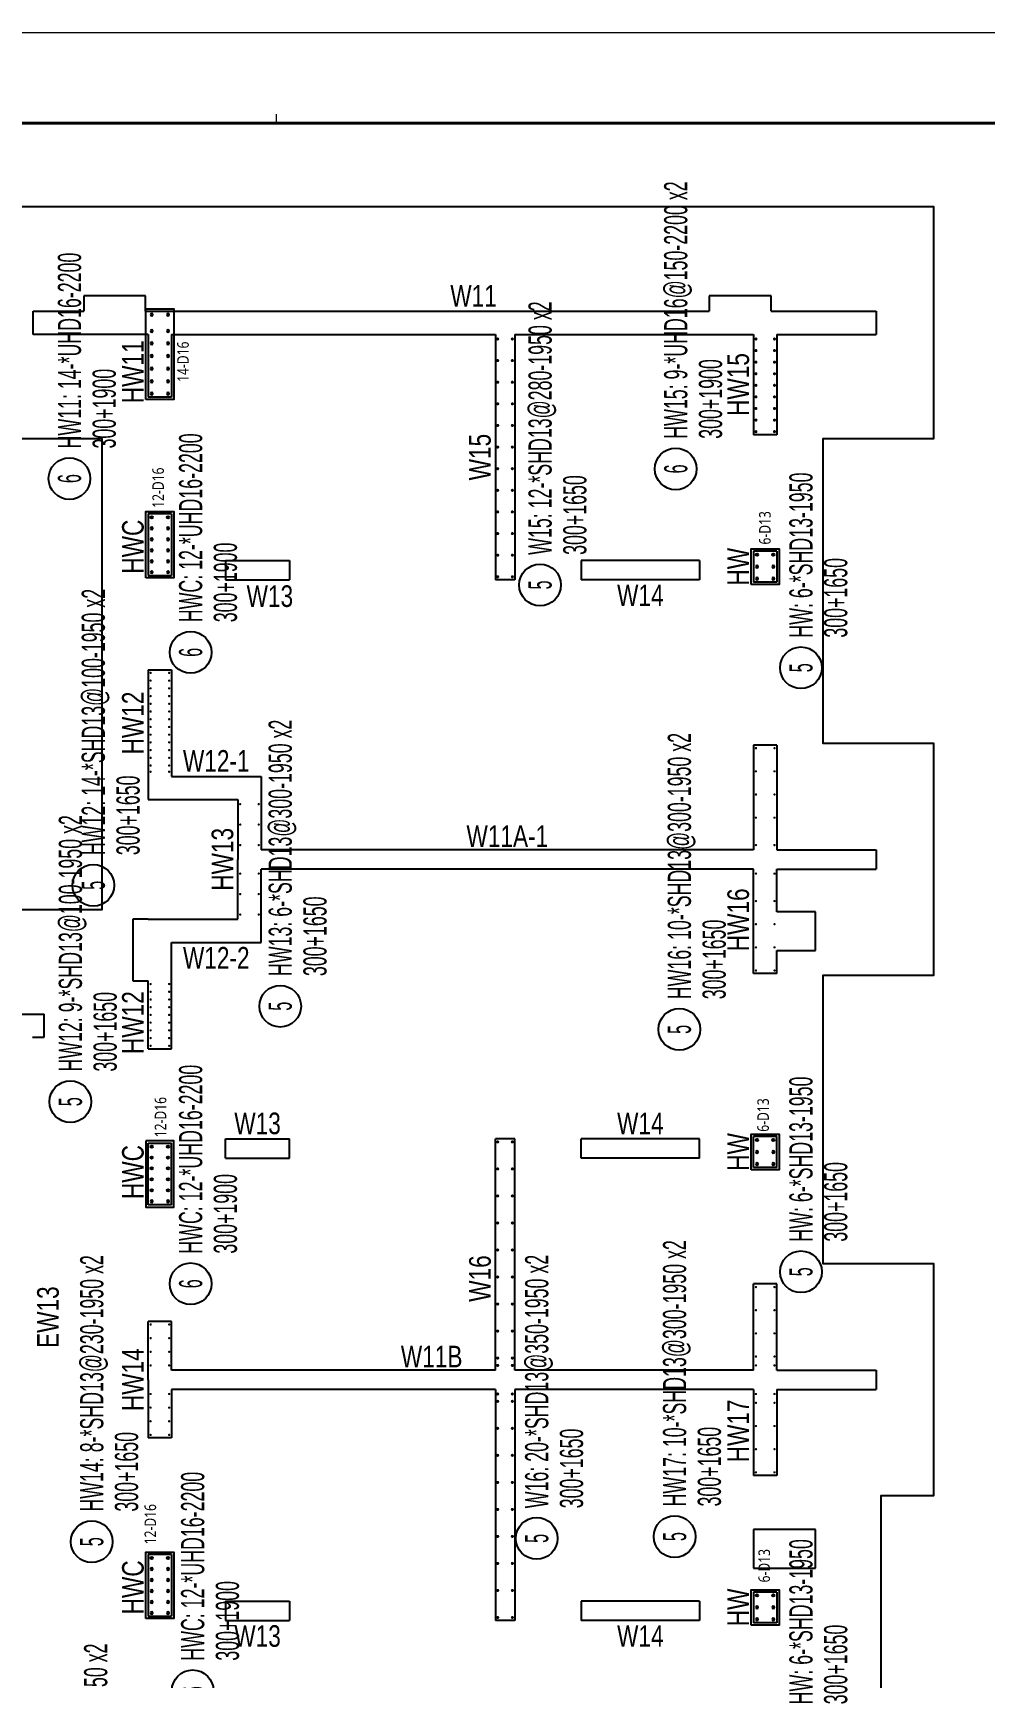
# Model space of a CAD drawing. Header units: millimetres. Extents: x 262481 to 2519995, y -394348 to 364571.
# Drawn here: x 496879 to 509199, y -337707 to -316410 of the extents above; entities that cross this region are included whole.
import ezdxf
from ezdxf.enums import TextEntityAlignment as Align

# ---------------------------------------------------------------- set-up
doc = ezdxf.new("R2010")
doc.units = ezdxf.units.MM
doc.header["$LTSCALE"] = 65
for name, color, linetype in [('BARR', 1, 'Continuous'), ('DIM', 7, 'Continuous'), ('LEADER', 7, 'Continuous'), ('RP_TAG', 7, 'Continuous'), ('TEXT-배근', 3, 'Continuous'), ('XREBAR', 1, 'Continuous')]:
    doc.layers.add(name, color=color, linetype=linetype)
doc.layers.add('벽부호', color=3, linetype='Continuous', lineweight=0)
doc.styles.add('RPWK1', font='arial.ttf', dxfattribs={"bigfont": 'whgtxt.shx'})
doc.styles.add('돋음', font='Dotum.ttf')
doc.styles.add('맑은고딕', font='malgun.ttf')

# ---------------------------------------------------------------- blocks, each defined once
blk = doc.blocks.new('dhs_sheet2e')
at = {"color": 7}
blk.add_line((55508.9, 57331.7), (55508.9, 57531.5), dxfattribs=at)
blk.add_lwpolyline([(84000, 0), (84000, 59329.4), (0, 59329.4), (0, 0)], close=True, dxfattribs=at)
at = {"color": 30, "const_width": 64.9}
blk.add_lwpolyline([(81003.6, 57331.7), (2996.4, 57331.7), (2996.4, 1997.6), (81003.6, 1997.6)], close=True, dxfattribs=at)
blk = doc.blocks.new('ASGARAE')
at = {"color": 255, "xscale": 0.75, "yscale": 0.75, "zscale": 0.75}
blk.add_blockref('dhs_sheet2e', (0, -44497), dxfattribs=at)
blk = doc.blocks.new('ZBZDBSTH')
at = {"color": 8, "linetype": 'ByBlock'}
blk.add_lwpolyline([(17145, 3895), (17145, 7635), (17830, 7635), (17830, 10635), (16395, 10635), (16395, 14375), (17830, 14375), (17830, 17375), (16395, 17375), (16395, 21325), (17830, 21325), (17830, 24325), (5265, 24325), (5265, 21325), (7055, 21325), (7055, 15220), (3705, 15220), (3705, 14770), (620, 14770), (620, 15945), (-2380, 15945), (-2380, 14770), (-3495, 14770), (-3495, 5045)], dxfattribs=at)
at = {"layer": 'DIM', "color": 5}
for p, q in [((7620, 23175), (6820, 23175)), ((6820, 23175), (6820, 22975)), ((7620, 22975), (7620, 23175)), ((15720, 23175), (14920, 23175)), ((14920, 23175), (14920, 22975)), ((15720, 22975), (15720, 23175)), ((6165, 22975), (6820, 22975)), ((6165, 22675), (6165, 22975)), ((7620, 22975), (14920, 22975)), ((15720, 22975), (17080, 22975)), ((17080, 22975), (17080, 22675)), ((7655, 22675), (6165, 22675)), ((7655, 22675), (7655, 21860)), ((7955, 22675), (7955, 21860)), ((7955, 22675), (12150, 22675)), ((12150, 22675), (12150, 19495)), ((12400, 22675), (12400, 19495)), ((12400, 22675), (15495, 22675)), ((15495, 22675), (15495, 21375)), ((15795, 22675), (15795, 21375)), ((15795, 22675), (17080, 22675)), ((7955, 21860), (7655, 21860)), ((15795, 21375), (15495, 21375)), ((7955, 20350), (7655, 20350)), ((7655, 20350), (7655, 19550)), ((7955, 20350), (7955, 19550)), ((15495, 19865), (15495, 19465)), ((15795, 19865), (15495, 19865)), ((15795, 19865), (15795, 19465)), ((8655, 19745), (9485, 19745)), ((8655, 19745), (8655, 19495)), ((9485, 19745), (9485, 19495)), ((14795, 19745), (13260, 19745)), ((13260, 19745), (13260, 19495)), ((14795, 19745), (14795, 19495)), ((7655, 19550), (7955, 19550)), ((8655, 19495), (9485, 19495)), ((12400, 19495), (12150, 19495)), ((14795, 19495), (13260, 19495)), ((15795, 19465), (15495, 19465)), ((7655, 18330), (7955, 18330)), ((7655, 18330), (7655, 16650)), ((7955, 18330), (7955, 16950)), ((15495, 17355), (15495, 16000)), ((15795, 17355), (15495, 17355)), ((15795, 17355), (15795, 16000)), ((7955, 16950), (9115, 16950)), ((9115, 16950), (9115, 16000)), ((7655, 16650), (8815, 16650)), ((8815, 16650), (8815, 15875)), ((15495, 16000), (9115, 16000)), ((15795, 16000), (17080, 16000)), ((17080, 16000), (17080, 15750)), ((8815, 15100), (8815, 15875)), ((15495, 15750), (9115, 15750)), ((9115, 14800), (9115, 15750)), ((15495, 14395), (15495, 15750)), ((15795, 15195), (15795, 15750)), ((15795, 15750), (17080, 15750)), ((16295, 15195), (15795, 15195)), ((16295, 14695), (16295, 15195)), ((7655, 15100), (7455, 15100)), ((7455, 15100), (7455, 14300)), ((7655, 15100), (8815, 15100)), ((7955, 13420), (7955, 14800)), ((7955, 14800), (9115, 14800)), ((15795, 14395), (15795, 14695)), ((15795, 14695), (16295, 14695)), ((7455, 14300), (7655, 14300)), ((7655, 13420), (7655, 14300)), ((15795, 14395), (15495, 14395)), ((-2145, 13870), (6305, 13870)), ((6305, 13570), (6305, 13870)), ((6155, 13570), (6305, 13570)), ((7655, 13420), (7955, 13420)), ((7655, 12200), (7955, 12200)), ((7655, 11400), (7655, 12200)), ((7955, 11400), (7955, 12200)), ((8655, 12255), (9485, 12255)), ((8655, 12005), (8655, 12255)), ((9485, 12005), (9485, 12255)), ((12150, 9260), (12150, 12255)), ((12400, 12255), (12150, 12255)), ((12400, 9260), (12400, 12255)), ((14795, 12255), (13260, 12255)), ((13260, 12005), (13260, 12255)), ((14795, 12005), (14795, 12255)), ((15495, 11885), (15495, 12285)), ((15795, 12285), (15495, 12285)), ((15795, 11885), (15795, 12285)), ((8655, 12005), (9485, 12005)), ((14795, 12005), (13260, 12005)), ((15795, 11885), (15495, 11885)), ((7955, 11400), (7655, 11400)), ((15795, 10375), (15495, 10375)), ((15495, 9260), (15495, 10375)), ((15795, 9260), (15795, 10375)), ((7955, 9890), (7655, 9890)), ((7655, 9135), (7655, 9890)), ((7955, 9260), (7955, 9890)), ((12150, 9260), (7955, 9260)), ((15495, 9260), (12400, 9260)), ((15795, 9260), (17080, 9260)), ((17080, 9260), (17080, 9010)), ((7655, 9135), (7655, 8380)), ((12150, 9010), (7955, 9010)), ((7955, 9010), (7955, 8380)), ((12150, 9010), (12150, 6015)), ((15495, 9010), (12400, 9010)), ((12400, 9010), (12400, 6015)), ((15495, 9010), (15495, 7895)), ((15795, 9010), (15795, 7895)), ((15795, 9010), (17080, 9010)), ((7955, 8380), (7655, 8380)), ((15795, 7895), (15495, 7895)), ((15495, 7195), (15495, 6695)), ((16295, 7195), (15495, 7195)), ((16295, 6695), (16295, 7195)), ((7955, 6870), (7655, 6870)), ((7655, 6870), (7655, 6070)), ((7955, 6870), (7955, 6070)), ((15495, 6695), (16295, 6695)), ((8655, 6265), (9485, 6265)), ((8655, 6265), (8655, 6015)), ((9485, 6265), (9485, 6015)), ((14795, 6265), (13260, 6265)), ((13260, 6265), (13260, 6015)), ((14795, 6265), (14795, 6015)), ((15495, 6385), (15495, 5985)), ((15795, 6385), (15495, 6385)), ((15795, 6385), (15795, 5985)), ((7655, 6070), (7955, 6070)), ((8655, 6015), (9485, 6015)), ((12400, 6015), (12150, 6015)), ((14795, 6015), (13260, 6015)), ((15795, 5985), (15495, 5985))]:
    blk.add_line(p, q, dxfattribs=at)
blk = doc.blocks.new('BAR')
at = {"layer": 'BARR'}
h = blk.add_hatch(color=256, dxfattribs=at)
edge = h.paths.add_edge_path()
edge.add_arc((0, 0), 15, 0, 360)
blk.add_circle((0, 0), 15, dxfattribs=at)
blk = doc.blocks.new('*U2016', base_point=(503448.0914, -323830.2537))
at = {"layer": 'RP_TAG', "color": 0, "linetype": 'Continuous', "ltscale": 100}
blk.add_circle((503448.0915, -323561.2537), 270, dxfattribs=at)
at = {"layer": 'RP_TAG', "color": 0, "linetype": 'Continuous', "ltscale": 100, "style": 'RPWK1', "oblique": 360, "width": 0.55}
for s, p in [('W15: 12-*SHD13@280-1950 x2', (503448.0916, -323171.2537)), ('300+1650', (503898.0916, -323171.2538))]:
    blk.add_text(s, height=300, rotation=89.99998128, dxfattribs=at).set_placement(p, align=Align.MIDDLE_LEFT)
at = {"layer": 'RP_TAG', "color": 0, "linetype": 'Continuous', "ltscale": 100, "style": 'RPWK1', "width": 0.5}
blk.add_text('5', height=300, rotation=89.99998128, dxfattribs=at).set_placement((503448.0915, -323561.2537), align=Align.MIDDLE_CENTER)
blk = doc.blocks.new('*U2017', base_point=(505252.233, -329586.421))
at = {"layer": 'RP_TAG', "color": 0, "linetype": 'Continuous', "ltscale": 100}
blk.add_circle((505252.2331, -329317.421), 270, dxfattribs=at)
at = {"layer": 'RP_TAG', "color": 0, "linetype": 'Continuous', "ltscale": 100, "style": 'RPWK1', "oblique": 360, "width": 0.55}
for s, p in [('HW16: 10-*SHD13@300-1950 x2', (505252.2332, -328927.421)), ('300+1650', (505702.2332, -328927.4211))]:
    blk.add_text(s, height=300, rotation=89.99998128, dxfattribs=at).set_placement(p, align=Align.MIDDLE_LEFT)
at = {"layer": 'RP_TAG', "color": 0, "linetype": 'Continuous', "ltscale": 100, "style": 'RPWK1', "width": 0.5}
blk.add_text('5', height=300, rotation=89.99998128, dxfattribs=at).set_placement((505252.2331, -329317.421), align=Align.MIDDLE_CENTER)
blk = doc.blocks.new('*U2018', base_point=(500082.5022, -329286.5491))
at = {"layer": 'RP_TAG', "color": 0, "linetype": 'Continuous', "ltscale": 100}
blk.add_circle((500082.5087, -329017.5491), 270, dxfattribs=at)
at = {"layer": 'RP_TAG', "color": 0, "linetype": 'Continuous', "ltscale": 100, "style": 'RPWK1', "width": 0.55}
for s, p in [('HW13: 6-*SHD13@300-1950 x2', (500082.5182, -328627.5491)), ('300+1650', (500532.5182, -328627.56))]:
    blk.add_text(s, height=300, rotation=89.99860618, dxfattribs=at).set_placement(p, align=Align.MIDDLE_LEFT)
at = {"layer": 'RP_TAG', "color": 0, "linetype": 'Continuous', "ltscale": 100, "style": 'RPWK1', "oblique": 360, "width": 0.5}
blk.add_text('5', height=300, rotation=89.99860617, dxfattribs=at).set_placement((500082.5087, -329017.5491), align=Align.MIDDLE_CENTER)
blk = doc.blocks.new('*U2019', base_point=(497661.4588, -327720.1839))
at = {"layer": 'RP_TAG', "color": 0, "linetype": 'Continuous', "ltscale": 100}
blk.add_circle((497661.4589, -327451.1839), 270, dxfattribs=at)
at = {"layer": 'RP_TAG', "color": 0, "linetype": 'Continuous', "ltscale": 100, "style": 'RPWK1', "oblique": 360, "width": 0.55}
for s, p in [('HW12: 14-*SHD13@100-1950 x2', (497661.459, -327061.1839)), ('300+1650', (498111.459, -327061.184))]:
    blk.add_text(s, height=300, rotation=89.99998128, dxfattribs=at).set_placement(p, align=Align.MIDDLE_LEFT)
at = {"layer": 'RP_TAG', "color": 0, "linetype": 'Continuous', "ltscale": 100, "style": 'RPWK1', "width": 0.5}
blk.add_text('5', height=300, rotation=89.99998128, dxfattribs=at).set_placement((497661.4589, -327451.1839), align=Align.MIDDLE_CENTER)
blk = doc.blocks.new('*U2020', base_point=(497364.6296, -330523.384))
at = {"layer": 'RP_TAG', "color": 0, "linetype": 'Continuous', "ltscale": 100}
blk.add_circle((497364.6297, -330254.384), 270, dxfattribs=at)
at = {"layer": 'RP_TAG', "color": 0, "linetype": 'Continuous', "ltscale": 100, "style": 'RPWK1', "oblique": 360, "width": 0.55}
for s, p in [('HW12: 9-*SHD13@100-1950 x2', (497364.6298, -329864.384)), ('300+1650', (497814.6298, -329864.3841))]:
    blk.add_text(s, height=300, rotation=89.99998128, dxfattribs=at).set_placement(p, align=Align.MIDDLE_LEFT)
at = {"layer": 'RP_TAG', "color": 0, "linetype": 'Continuous', "ltscale": 100, "style": 'RPWK1', "width": 0.5}
blk.add_text('5', height=300, rotation=89.99998128, dxfattribs=at).set_placement((497364.6297, -330254.384), align=Align.MIDDLE_CENTER)
blk = doc.blocks.new('*U2022', base_point=(503404.5908, -336179.8023))
at = {"layer": 'RP_TAG', "color": 0, "linetype": 'Continuous', "ltscale": 100}
blk.add_circle((503404.5909, -335910.8023), 270, dxfattribs=at)
at = {"layer": 'RP_TAG', "color": 0, "linetype": 'Continuous', "ltscale": 100, "style": 'RPWK1', "oblique": 360, "width": 0.55}
for s, p in [('W16: 20-*SHD13@350-1950 x2', (503404.591, -335520.8023)), ('300+1650', (503854.591, -335520.8024))]:
    blk.add_text(s, height=300, rotation=89.99998128, dxfattribs=at).set_placement(p, align=Align.MIDDLE_LEFT)
at = {"layer": 'RP_TAG', "color": 0, "linetype": 'Continuous', "ltscale": 100, "style": 'RPWK1', "width": 0.5}
blk.add_text('5', height=300, rotation=89.99998128, dxfattribs=at).set_placement((503404.5909, -335910.8023), align=Align.MIDDLE_CENTER)
blk = doc.blocks.new('*U2023', base_point=(505190.3283, -336156.4577))
at = {"layer": 'RP_TAG', "color": 0, "linetype": 'Continuous', "ltscale": 100}
blk.add_circle((505190.3284, -335887.4577), 270, dxfattribs=at)
at = {"layer": 'RP_TAG', "color": 0, "linetype": 'Continuous', "ltscale": 100, "style": 'RPWK1', "oblique": 360, "width": 0.55}
for s, p in [('HW17: 10-*SHD13@300-1950 x2', (505190.3285, -335497.4577)), ('300+1650', (505640.3285, -335497.4578))]:
    blk.add_text(s, height=300, rotation=89.99998128, dxfattribs=at).set_placement(p, align=Align.MIDDLE_LEFT)
at = {"layer": 'RP_TAG', "color": 0, "linetype": 'Continuous', "ltscale": 100, "style": 'RPWK1', "width": 0.5}
blk.add_text('5', height=300, rotation=89.99998128, dxfattribs=at).set_placement((505190.3284, -335887.4577), align=Align.MIDDLE_CENTER)
blk = doc.blocks.new('*U2024', base_point=(497641.3653, -336222.6886))
at = {"layer": 'RP_TAG', "color": 0, "linetype": 'Continuous', "ltscale": 100}
blk.add_circle((497641.3654, -335953.6886), 270, dxfattribs=at)
at = {"layer": 'RP_TAG', "color": 0, "linetype": 'Continuous', "ltscale": 100, "style": 'RPWK1', "oblique": 360, "width": 0.55}
for s, p in [('HW14: 8-*SHD13@230-1950 x2', (497641.3655, -335563.6886)), ('300+1650', (498091.3655, -335563.6887))]:
    blk.add_text(s, height=300, rotation=89.99998128, dxfattribs=at).set_placement(p, align=Align.MIDDLE_LEFT)
at = {"layer": 'RP_TAG', "color": 0, "linetype": 'Continuous', "ltscale": 100, "style": 'RPWK1', "width": 0.5}
blk.add_text('5', height=300, rotation=89.99998128, dxfattribs=at).set_placement((497641.3654, -335953.6886), align=Align.MIDDLE_CENTER)
blk = doc.blocks.new('*U2026', base_point=(497692.3264, -341381.0099))
at = {"layer": 'RP_TAG', "color": 0, "linetype": 'Continuous', "ltscale": 100}
blk.add_circle((497692.3185, -341112.0099), 270, dxfattribs=at)
at = {"layer": 'RP_TAG', "color": 0, "linetype": 'Continuous', "ltscale": 100, "style": 'RPWK1', "width": 0.55}
for s, p in [('HW12: 14-*SHD13@100-1950 x2', (497692.3069, -340722.0099)), ('300+1650', (498142.3069, -340721.9965))]:
    blk.add_text(s, height=300, rotation=90.00170015, dxfattribs=at).set_placement(p, align=Align.MIDDLE_LEFT)
at = {"layer": 'RP_TAG', "color": 0, "linetype": 'Continuous', "ltscale": 100, "style": 'RPWK1', "width": 0.5}
blk.add_text('5', height=300, rotation=90.00170015, dxfattribs=at).set_placement((497692.3185, -341112.0099), align=Align.MIDDLE_CENTER)
blk = doc.blocks.new('*U2071', base_point=(506826.9068, -338718.8717))
at = {"layer": 'RP_TAG', "color": 0, "linetype": 'Continuous', "ltscale": 100}
blk.add_circle((506826.9069, -338449.8717), 270, dxfattribs=at)
at = {"layer": 'RP_TAG', "color": 0, "linetype": 'Continuous', "ltscale": 100, "style": 'RPWK1', "oblique": 360, "width": 0.55}
for s, p in [('HW: 6-*SHD13-1950', (506826.907, -338059.8717)), ('300+1650', (507276.907, -338059.8718))]:
    blk.add_text(s, height=300, rotation=89.99998128, dxfattribs=at).set_placement(p, align=Align.MIDDLE_LEFT)
at = {"layer": 'RP_TAG', "color": 0, "linetype": 'Continuous', "ltscale": 100, "style": 'RPWK1', "width": 0.5}
blk.add_text('5', height=300, rotation=89.99998128, dxfattribs=at).set_placement((506826.9069, -338449.8717), align=Align.MIDDLE_CENTER)
blk = doc.blocks.new('*U2072', base_point=(506826.9068, -332726.6454))
at = {"layer": 'RP_TAG', "color": 0, "linetype": 'Continuous', "ltscale": 100}
blk.add_circle((506826.9069, -332457.6454), 270, dxfattribs=at)
at = {"layer": 'RP_TAG', "color": 0, "linetype": 'Continuous', "ltscale": 100, "style": 'RPWK1', "oblique": 360, "width": 0.55}
for s, p in [('HW: 6-*SHD13-1950', (506826.907, -332067.6454)), ('300+1650', (507276.907, -332067.6455))]:
    blk.add_text(s, height=300, rotation=89.99998128, dxfattribs=at).set_placement(p, align=Align.MIDDLE_LEFT)
at = {"layer": 'RP_TAG', "color": 0, "linetype": 'Continuous', "ltscale": 100, "style": 'RPWK1', "width": 0.5}
blk.add_text('5', height=300, rotation=89.99998128, dxfattribs=at).set_placement((506826.9069, -332457.6454), align=Align.MIDDLE_CENTER)
blk = doc.blocks.new('*U2073', base_point=(506826.9068, -324902.703))
at = {"layer": 'RP_TAG', "color": 0, "linetype": 'Continuous', "ltscale": 100}
blk.add_circle((506826.9069, -324633.703), 270, dxfattribs=at)
at = {"layer": 'RP_TAG', "color": 0, "linetype": 'Continuous', "ltscale": 100, "style": 'RPWK1', "oblique": 360, "width": 0.55}
for s, p in [('HW: 6-*SHD13-1950', (506826.907, -324243.703)), ('300+1650', (507276.907, -324243.7031))]:
    blk.add_text(s, height=300, rotation=89.99998128, dxfattribs=at).set_placement(p, align=Align.MIDDLE_LEFT)
at = {"layer": 'RP_TAG', "color": 0, "linetype": 'Continuous', "ltscale": 100, "style": 'RPWK1', "width": 0.5}
blk.add_text('5', height=300, rotation=89.99998128, dxfattribs=at).set_placement((506826.9069, -324633.703), align=Align.MIDDLE_CENTER)
blk = doc.blocks.new('*U2074', base_point=(505204.8659, -322327.0374))
at = {"layer": 'RP_TAG', "color": 0, "linetype": 'Continuous', "ltscale": 100}
blk.add_circle((505204.866, -322058.0374), 270, dxfattribs=at)
at = {"layer": 'RP_TAG', "color": 0, "linetype": 'Continuous', "ltscale": 100, "style": 'RPWK1', "oblique": 360, "width": 0.55}
for s, p in [('HW15: 9-*UHD16@150-2200 x2', (505204.8661, -321668.0374)), ('300+1900', (505654.8661, -321668.0375))]:
    blk.add_text(s, height=300, rotation=89.99998128, dxfattribs=at).set_placement(p, align=Align.MIDDLE_LEFT)
at = {"layer": 'RP_TAG', "color": 0, "linetype": 'Continuous', "ltscale": 100, "style": 'RPWK1', "width": 0.5}
blk.add_text('6', height=300, rotation=89.99998128, dxfattribs=at).set_placement((505204.866, -322058.0374), align=Align.MIDDLE_CENTER)
blk = doc.blocks.new('*U2075', base_point=(497352.7356, -322452.1959))
at = {"layer": 'RP_TAG', "color": 0, "linetype": 'Continuous', "ltscale": 100}
blk.add_circle((497352.7357, -322183.1959), 270, dxfattribs=at)
at = {"layer": 'RP_TAG', "color": 0, "linetype": 'Continuous', "ltscale": 100, "style": 'RPWK1', "oblique": 360, "width": 0.55}
for s, p in [('HW11: 14-*UHD16-2200', (497352.7358, -321793.1959)), ('300+1900', (497802.7358, -321793.196))]:
    blk.add_text(s, height=300, rotation=89.99998128, dxfattribs=at).set_placement(p, align=Align.MIDDLE_LEFT)
at = {"layer": 'RP_TAG', "color": 0, "linetype": 'Continuous', "ltscale": 100, "style": 'RPWK1', "width": 0.5}
blk.add_text('6', height=300, rotation=89.99998128, dxfattribs=at).set_placement((497352.7357, -322183.1959), align=Align.MIDDLE_CENTER)
blk = doc.blocks.new('*U2076', base_point=(498922.0139, -324702.9363))
at = {"layer": 'RP_TAG', "color": 0, "linetype": 'Continuous', "ltscale": 100}
blk.add_circle((498922.014, -324433.9363), 270, dxfattribs=at)
at = {"layer": 'RP_TAG', "color": 0, "linetype": 'Continuous', "ltscale": 100, "style": 'RPWK1', "oblique": 360, "width": 0.55}
for s, p in [('HWC: 12-*UHD16-2200', (498922.0141, -324043.9363)), ('300+1900', (499372.0141, -324043.9364))]:
    blk.add_text(s, height=300, rotation=89.99998128, dxfattribs=at).set_placement(p, align=Align.MIDDLE_LEFT)
at = {"layer": 'RP_TAG', "color": 0, "linetype": 'Continuous', "ltscale": 100, "style": 'RPWK1', "width": 0.5}
blk.add_text('6', height=300, rotation=89.99998128, dxfattribs=at).set_placement((498922.014, -324433.9363), align=Align.MIDDLE_CENTER)
blk = doc.blocks.new('*U2077', base_point=(498922.0139, -332881.624))
at = {"layer": 'RP_TAG', "color": 0, "linetype": 'Continuous', "ltscale": 100}
blk.add_circle((498922.014, -332612.624), 270, dxfattribs=at)
at = {"layer": 'RP_TAG', "color": 0, "linetype": 'Continuous', "ltscale": 100, "style": 'RPWK1', "oblique": 360, "width": 0.55}
for s, p in [('HWC: 12-*UHD16-2200', (498922.0141, -332222.624)), ('300+1900', (499372.0141, -332222.6241))]:
    blk.add_text(s, height=300, rotation=89.99998128, dxfattribs=at).set_placement(p, align=Align.MIDDLE_LEFT)
at = {"layer": 'RP_TAG', "color": 0, "linetype": 'Continuous', "ltscale": 100, "style": 'RPWK1', "width": 0.5}
blk.add_text('6', height=300, rotation=89.99998128, dxfattribs=at).set_placement((498922.014, -332612.624), align=Align.MIDDLE_CENTER)
blk = doc.blocks.new('*U2079', base_point=(498948.3167, -338153.5671))
at = {"layer": 'RP_TAG', "color": 0, "linetype": 'Continuous', "ltscale": 100}
blk.add_circle((498948.3168, -337884.5671), 270, dxfattribs=at)
at = {"layer": 'RP_TAG', "color": 0, "linetype": 'Continuous', "ltscale": 100, "style": 'RPWK1', "oblique": 360, "width": 0.55}
for s, p in [('HWC: 12-*UHD16-2200', (498948.3169, -337494.5671)), ('300+1900', (499398.3169, -337494.5672))]:
    blk.add_text(s, height=300, rotation=89.99998128, dxfattribs=at).set_placement(p, align=Align.MIDDLE_LEFT)
at = {"layer": 'RP_TAG', "color": 0, "linetype": 'Continuous', "ltscale": 100, "style": 'RPWK1', "width": 0.5}
blk.add_text('6', height=300, rotation=89.99998128, dxfattribs=at).set_placement((498948.3168, -337884.5671), align=Align.MIDDLE_CENTER)

msp = doc.modelspace()

# ---------------------------------------------------------------- linework, layer by layer
at = {"layer": 'LEADER'}
for points in [[(498344.1, -321160.2), (498344.1, -319985.2), (498704.1, -319985.2), (498704.1, -321160.2)], [(498344.1, -323470.2), (498344.1, -322610.2), (498704.1, -322610.2), (498704.1, -323470.2)], [(506184.1, -323555.2), (506184.1, -323095.2), (506544.1, -323095.2), (506544.1, -323555.2)], [(506184.1, -331135.2), (506184.1, -330675.2), (506544.1, -330675.2), (506544.1, -331135.2)], [(498344.1, -330760.2), (498344.1, -331620.2), (498704.1, -331620.2), (498704.1, -330760.2)], [(498344.1, -336950.2), (498344.1, -336090.2), (498704.1, -336090.2), (498704.1, -336950.2)], [(506184.1, -337035.2), (506184.1, -336575.2), (506544.1, -336575.2), (506544.1, -337035.2)]]:
    msp.add_lwpolyline(points, close=True, dxfattribs=at)
at = {"layer": 'XREBAR', "color": 11, "linetype": 'Continuous', "ltscale": 2.91412e-318, "const_width": 20}
for points in [[(502889.1, -320375.2, -1), (502909.1, -320375.2, -1), (502889.1, -320375.2)], [(503079.1, -320375.2, -1), (503099.1, -320375.2, -1), (503079.1, -320375.2)], [(502889.1, -320655.2, -1), (502909.1, -320655.2, -1), (502889.1, -320655.2)], [(503079.1, -320655.2, -1), (503099.1, -320655.2, -1), (503079.1, -320655.2)], [(502889.1, -320935.2, -1), (502909.1, -320935.2, -1), (502889.1, -320935.2)], [(503079.1, -320935.2, -1), (503099.1, -320935.2, -1), (503079.1, -320935.2)], [(502889.1, -321215.2, -1), (502909.1, -321215.2, -1), (502889.1, -321215.2)], [(503079.1, -321215.2, -1), (503099.1, -321215.2, -1), (503079.1, -321215.2)], [(502889.1, -321495.2, -1), (502909.1, -321495.2, -1), (502889.1, -321495.2)], [(503079.1, -321495.2, -1), (503099.1, -321495.2, -1), (503079.1, -321495.2)], [(502889.1, -321775.2, -1), (502909.1, -321775.2, -1), (502889.1, -321775.2)], [(503079.1, -321775.2, -1), (503099.1, -321775.2, -1), (503079.1, -321775.2)], [(502889.1, -322055.2, -1), (502909.1, -322055.2, -1), (502889.1, -322055.2)], [(503079.1, -322055.2, -1), (503099.1, -322055.2, -1), (503079.1, -322055.2)], [(502889.1, -322335.2, -1), (502909.1, -322335.2, -1), (502889.1, -322335.2)], [(503079.1, -322335.2, -1), (503099.1, -322335.2, -1), (503079.1, -322335.2)], [(502889.1, -322615.2, -1), (502909.1, -322615.2, -1), (502889.1, -322615.2)], [(503079.1, -322615.2, -1), (503099.1, -322615.2, -1), (503079.1, -322615.2)], [(502889.1, -322895.2, -1), (502909.1, -322895.2, -1), (502889.1, -322895.2)], [(503079.1, -322895.2, -1), (503099.1, -322895.2, -1), (503079.1, -322895.2)], [(502889.1, -323175.2, -1), (502909.1, -323175.2, -1), (502889.1, -323175.2)], [(503079.1, -323175.2, -1), (503099.1, -323175.2, -1), (503079.1, -323175.2)], [(502889.1, -323455.2, -1), (502909.1, -323455.2, -1), (502889.1, -323455.2)], [(503079.1, -323455.2, -1), (503099.1, -323455.2, -1), (503079.1, -323455.2)], [(502889.1, -330775.2, -1), (502909.1, -330775.2, -1), (502889.1, -330775.2)], [(503079.1, -330775.2, -1), (503099.1, -330775.2, -1), (503079.1, -330775.2)], [(502889.1, -331125.2, -1), (502909.1, -331125.2, -1), (502889.1, -331125.2)], [(503079.1, -331125.2, -1), (503099.1, -331125.2, -1), (503079.1, -331125.2)], [(502889.1, -331475.2, -1), (502909.1, -331475.2, -1), (502889.1, -331475.2)], [(503079.1, -331475.2, -1), (503099.1, -331475.2, -1), (503079.1, -331475.2)], [(502889.1, -331825.2, -1), (502909.1, -331825.2, -1), (502889.1, -331825.2)], [(503079.1, -331825.2, -1), (503099.1, -331825.2, -1), (503079.1, -331825.2)], [(502889.1, -332175.2, -1), (502909.1, -332175.2, -1), (502889.1, -332175.2)], [(503079.1, -332175.2, -1), (503099.1, -332175.2, -1), (503079.1, -332175.2)], [(502889.1, -332525.2, -1), (502909.1, -332525.2, -1), (502889.1, -332525.2)], [(503079.1, -332525.2, -1), (503099.1, -332525.2, -1), (503079.1, -332525.2)], [(502889.1, -332875.2, -1), (502909.1, -332875.2, -1), (502889.1, -332875.2)], [(503079.1, -332875.2, -1), (503099.1, -332875.2, -1), (503079.1, -332875.2)], [(502889.1, -333225.2, -1), (502909.1, -333225.2, -1), (502889.1, -333225.2)], [(503079.1, -333225.2, -1), (503099.1, -333225.2, -1), (503079.1, -333225.2)], [(502889.1, -333575.2, -1), (502909.1, -333575.2, -1), (502889.1, -333575.2)], [(502889.1, -333670.2, -1), (502909.1, -333670.2, -1), (502889.1, -333670.2)], [(503079.1, -333575.2, -1), (503099.1, -333575.2, -1), (503079.1, -333575.2)], [(503079.1, -333670.2, -1), (503099.1, -333670.2, -1), (503079.1, -333670.2)], [(502889.1, -334040.2, -1), (502909.1, -334040.2, -1), (502889.1, -334040.2)], [(502889.1, -334135.2, -1), (502909.1, -334135.2, -1), (502889.1, -334135.2)], [(503079.1, -334040.2, -1), (503099.1, -334040.2, -1), (503079.1, -334040.2)], [(503079.1, -334135.2, -1), (503099.1, -334135.2, -1), (503079.1, -334135.2)], [(502889.1, -334485.2, -1), (502909.1, -334485.2, -1), (502889.1, -334485.2)], [(503079.1, -334485.2, -1), (503099.1, -334485.2, -1), (503079.1, -334485.2)], [(502889.1, -334835.2, -1), (502909.1, -334835.2, -1), (502889.1, -334835.2)], [(503079.1, -334835.2, -1), (503099.1, -334835.2, -1), (503079.1, -334835.2)], [(502889.1, -335185.2, -1), (502909.1, -335185.2, -1), (502889.1, -335185.2)], [(503079.1, -335185.2, -1), (503099.1, -335185.2, -1), (503079.1, -335185.2)], [(502889.1, -335535.2, -1), (502909.1, -335535.2, -1), (502889.1, -335535.2)], [(503079.1, -335535.2, -1), (503099.1, -335535.2, -1), (503079.1, -335535.2)], [(502889.1, -335885.2, -1), (502909.1, -335885.2, -1), (502889.1, -335885.2)], [(503079.1, -335885.2, -1), (503099.1, -335885.2, -1), (503079.1, -335885.2)], [(502889.1, -336235.2, -1), (502909.1, -336235.2, -1), (502889.1, -336235.2)], [(503079.1, -336235.2, -1), (503099.1, -336235.2, -1), (503079.1, -336235.2)], [(502889.1, -336585.2, -1), (502909.1, -336585.2, -1), (502889.1, -336585.2)], [(503079.1, -336585.2, -1), (503099.1, -336585.2, -1), (503079.1, -336585.2)], [(502889.1, -336935.2, -1), (502909.1, -336935.2, -1), (502889.1, -336935.2)], [(503079.1, -336935.2, -1), (503099.1, -336935.2, -1), (503079.1, -336935.2)]]:
    msp.add_lwpolyline(points, format="xyb", dxfattribs=at)
at = {"layer": 'XREBAR', "color": 171, "linetype": 'Continuous', "ltscale": 2.91412e-318, "const_width": 20}
for points in [[(506234.1, -320375.2, -1), (506254.1, -320375.2, -1), (506234.1, -320375.2)], [(506234.1, -320525.2, -1), (506254.1, -320525.2, -1), (506234.1, -320525.2)], [(506474.1, -320375.2, -1), (506494.1, -320375.2, -1), (506474.1, -320375.2)], [(506474.1, -320525.2, -1), (506494.1, -320525.2, -1), (506474.1, -320525.2)], [(506234.1, -320675.2, -1), (506254.1, -320675.2, -1), (506234.1, -320675.2)], [(506474.1, -320675.2, -1), (506494.1, -320675.2, -1), (506474.1, -320675.2)], [(506234.1, -320825.2, -1), (506254.1, -320825.2, -1), (506234.1, -320825.2)], [(506474.1, -320825.2, -1), (506494.1, -320825.2, -1), (506474.1, -320825.2)], [(506234.1, -320975.2, -1), (506254.1, -320975.2, -1), (506234.1, -320975.2)], [(506234.1, -321125.2, -1), (506254.1, -321125.2, -1), (506234.1, -321125.2)], [(506474.1, -320975.2, -1), (506494.1, -320975.2, -1), (506474.1, -320975.2)], [(506474.1, -321125.2, -1), (506494.1, -321125.2, -1), (506474.1, -321125.2)], [(506234.1, -321275.2, -1), (506254.1, -321275.2, -1), (506234.1, -321275.2)], [(506474.1, -321275.2, -1), (506494.1, -321275.2, -1), (506474.1, -321275.2)], [(506234.1, -321425.2, -1), (506254.1, -321425.2, -1), (506234.1, -321425.2)], [(506234.1, -321575.2, -1), (506254.1, -321575.2, -1), (506234.1, -321575.2)], [(506474.1, -321425.2, -1), (506494.1, -321425.2, -1), (506474.1, -321425.2)], [(506474.1, -321575.2, -1), (506494.1, -321575.2, -1), (506474.1, -321575.2)]]:
    msp.add_lwpolyline(points, format="xyb", dxfattribs=at)
at = {"layer": 'XREBAR', "color": 11, "linetype": 'Continuous', "ltscale": 6.3e-322, "const_width": 15}
for points in [[(498396.7, -324700.2, -1), (498411.7, -324700.2, -1), (498396.7, -324700.2)], [(498636.6, -324700.2, -1), (498651.6, -324700.2, -1), (498636.6, -324700.2)], [(498396.7, -324800.2, -1), (498411.7, -324800.2, -1), (498396.7, -324800.2)], [(498396.7, -324900.2, -1), (498411.7, -324900.2, -1), (498396.7, -324900.2)], [(498396.7, -325000.2, -1), (498411.7, -325000.2, -1), (498396.7, -325000.2)], [(498636.6, -324800.2, -1), (498651.6, -324800.2, -1), (498636.6, -324800.2)], [(498636.6, -324900.2, -1), (498651.6, -324900.2, -1), (498636.6, -324900.2)], [(498636.6, -325000.2, -1), (498651.6, -325000.2, -1), (498636.6, -325000.2)], [(498396.7, -325100.2, -1), (498411.7, -325100.2, -1), (498396.7, -325100.2)], [(498396.7, -325200.2, -1), (498411.7, -325200.2, -1), (498396.7, -325200.2)], [(498636.6, -325100.2, -1), (498651.6, -325100.2, -1), (498636.6, -325100.2)], [(498636.6, -325200.2, -1), (498651.6, -325200.2, -1), (498636.6, -325200.2)], [(498396.7, -325300.2, -1), (498411.7, -325300.2, -1), (498396.7, -325300.2)], [(498396.7, -325400.2, -1), (498411.7, -325400.2, -1), (498396.7, -325400.2)], [(498636.6, -325300.2, -1), (498651.6, -325300.2, -1), (498636.6, -325300.2)], [(498636.6, -325400.2, -1), (498651.6, -325400.2, -1), (498636.6, -325400.2)], [(498396.7, -325500.2, -1), (498411.7, -325500.2, -1), (498396.7, -325500.2)], [(498396.7, -325600.2, -1), (498411.7, -325600.2, -1), (498396.7, -325600.2)], [(498636.6, -325500.2, -1), (498651.6, -325500.2, -1), (498636.6, -325500.2)], [(498636.6, -325600.2, -1), (498651.6, -325600.2, -1), (498636.6, -325600.2)], [(498396.7, -325700.2, -1), (498411.7, -325700.2, -1), (498396.7, -325700.2)], [(498396.7, -325800.2, -1), (498411.7, -325800.2, -1), (498396.7, -325800.2)], [(498636.6, -325700.2, -1), (498651.6, -325700.2, -1), (498636.6, -325700.2)], [(498636.6, -325800.2, -1), (498651.6, -325800.2, -1), (498636.6, -325800.2)], [(506236.6, -325675.2, -1), (506251.6, -325675.2, -1), (506236.6, -325675.2)], [(506476.6, -325675.2, -1), (506491.6, -325675.2, -1), (506476.6, -325675.2)], [(498396.7, -325900.2, -1), (498411.7, -325900.2, -1), (498396.7, -325900.2)], [(498396.7, -325980.2, -1), (498411.7, -325980.2, -1), (498396.7, -325980.2)], [(498636.6, -325900.2, -1), (498651.6, -325900.2, -1), (498636.6, -325900.2)], [(498636.6, -325980.2, -1), (498651.6, -325980.2, -1), (498636.6, -325980.2)], [(506236.6, -325975.2, -1), (506251.6, -325975.2, -1), (506236.6, -325975.2)], [(506476.6, -325975.2, -1), (506491.6, -325975.2, -1), (506476.6, -325975.2)], [(506236.6, -326275.2, -1), (506251.6, -326275.2, -1), (506236.6, -326275.2)], [(506476.6, -326275.2, -1), (506491.6, -326275.2, -1), (506476.6, -326275.2)], [(499556.6, -326400.2, -1), (499571.6, -326400.2, -1), (499556.6, -326400.2)], [(499796.6, -326400.2, -1), (499811.6, -326400.2, -1), (499796.6, -326400.2)], [(499556.6, -326665.2, -1), (499571.6, -326665.2, -1), (499556.6, -326665.2)], [(499796.6, -326665.2, -1), (499811.6, -326665.2, -1), (499796.6, -326665.2)], [(506236.6, -326575.2, -1), (506251.6, -326575.2, -1), (506236.6, -326575.2)], [(506476.6, -326575.2, -1), (506491.6, -326575.2, -1), (506476.6, -326575.2)], [(499556.6, -326930.2, -1), (499571.6, -326930.2, -1), (499556.6, -326930.2)], [(499796.6, -326930.2, -1), (499811.6, -326930.2, -1), (499796.6, -326930.2)], [(506236.6, -326930.2, -1), (506251.6, -326930.2, -1), (506236.6, -326930.2)], [(506476.6, -326930.2, -1), (506491.6, -326930.2, -1), (506476.6, -326930.2)], [(499556.6, -327300.2, -1), (499571.6, -327300.2, -1), (499556.6, -327300.2)], [(499796.6, -327300.2, -1), (499811.6, -327300.2, -1), (499796.6, -327300.2)], [(506236.6, -327300.2, -1), (506251.6, -327300.2, -1), (506236.6, -327300.2)], [(506476.6, -327300.2, -1), (506491.6, -327300.2, -1), (506476.6, -327300.2)], [(499556.6, -327565.1, -1), (499571.6, -327565.1, -1), (499556.6, -327565.1)], [(499796.6, -327565.2, -1), (499811.6, -327565.2, -1), (499796.6, -327565.2)], [(506236.6, -327655.2, -1), (506251.6, -327655.2, -1), (506236.6, -327655.2)], [(506476.6, -327655.2, -1), (506491.6, -327655.2, -1), (506476.6, -327655.2)], [(499556.6, -327830.1, -1), (499571.6, -327830.1, -1), (499556.6, -327830.1)], [(499796.6, -327830.1, -1), (499811.6, -327830.1, -1), (499796.6, -327830.1)], [(506236.6, -327955.2, -1), (506251.6, -327955.2, -1), (506236.6, -327955.2)], [(506476.6, -327955.2, -1), (506491.6, -327955.2, -1), (506476.6, -327955.2)], [(506236.6, -328255.2, -1), (506251.6, -328255.2, -1), (506236.6, -328255.2)], [(506476.6, -328255.2, -1), (506491.6, -328255.2, -1), (506476.6, -328255.2)], [(506236.6, -328555.2, -1), (506251.6, -328555.2, -1), (506236.6, -328555.2)], [(506476.6, -328555.2, -1), (506491.6, -328555.2, -1), (506476.6, -328555.2)], [(498396.6, -328730.2, -1), (498411.6, -328730.2, -1), (498396.6, -328730.2)], [(498396.6, -328830.2, -1), (498411.6, -328830.2, -1), (498396.6, -328830.2)], [(498636.6, -328730.2, -1), (498651.6, -328730.2, -1), (498636.6, -328730.2)], [(498636.6, -328830.2, -1), (498651.6, -328830.2, -1), (498636.6, -328830.2)], [(498396.6, -328930.2, -1), (498411.6, -328930.2, -1), (498396.6, -328930.2)], [(498396.6, -329030.2, -1), (498411.6, -329030.2, -1), (498396.6, -329030.2)], [(498636.6, -328930.2, -1), (498651.6, -328930.2, -1), (498636.6, -328930.2)], [(498636.6, -329030.2, -1), (498651.6, -329030.2, -1), (498636.6, -329030.2)], [(498396.6, -329130.2, -1), (498411.6, -329130.2, -1), (498396.6, -329130.2)], [(498396.6, -329230.2, -1), (498411.6, -329230.2, -1), (498396.6, -329230.2)], [(498636.6, -329130.2, -1), (498651.6, -329130.2, -1), (498636.6, -329130.2)], [(498636.6, -329230.2, -1), (498651.6, -329230.2, -1), (498636.6, -329230.2)], [(498396.6, -329330.2, -1), (498411.6, -329330.2, -1), (498396.6, -329330.2)], [(498396.6, -329430.2, -1), (498411.6, -329430.2, -1), (498396.6, -329430.2)], [(498636.6, -329330.2, -1), (498651.6, -329330.2, -1), (498636.6, -329330.2)], [(498636.6, -329430.2, -1), (498651.6, -329430.2, -1), (498636.6, -329430.2)], [(498396.6, -329530.2, -1), (498411.6, -329530.2, -1), (498396.6, -329530.2)], [(498636.6, -329530.2, -1), (498651.6, -329530.2, -1), (498636.6, -329530.2)], [(506236.6, -332655.2, -1), (506251.6, -332655.2, -1), (506236.6, -332655.2)], [(506476.6, -332655.2, -1), (506491.6, -332655.2, -1), (506476.6, -332655.2)], [(506236.6, -332955.2, -1), (506251.6, -332955.2, -1), (506236.6, -332955.2)], [(506476.6, -332955.2, -1), (506491.6, -332955.2, -1), (506476.6, -332955.2)], [(498396.6, -333140.2, -1), (498411.6, -333140.2, -1), (498396.6, -333140.2)], [(498396.6, -333316.9, -1), (498411.6, -333316.9, -1), (498396.6, -333316.9)], [(498636.6, -333140.2, -1), (498651.6, -333140.2, -1), (498636.6, -333140.2)], [(498636.6, -333316.9, -1), (498651.6, -333316.9, -1), (498636.6, -333316.9)], [(506236.6, -333255.2, -1), (506251.6, -333255.2, -1), (506236.6, -333255.2)], [(506476.6, -333255.2, -1), (506491.6, -333255.2, -1), (506476.6, -333255.2)], [(498396.6, -333493.6, -1), (498411.6, -333493.6, -1), (498396.6, -333493.6)], [(498636.6, -333493.6, -1), (498651.6, -333493.6, -1), (498636.6, -333493.6)], [(498396.6, -333670.2, -1), (498411.6, -333670.2, -1), (498396.6, -333670.2)], [(498636.6, -333670.2, -1), (498651.6, -333670.2, -1), (498636.6, -333670.2)], [(506236.6, -333555.2, -1), (506251.6, -333555.2, -1), (506236.6, -333555.2)], [(506236.6, -333670.2, -1), (506251.6, -333670.2, -1), (506236.6, -333670.2)], [(506476.6, -333555.2, -1), (506491.6, -333555.2, -1), (506476.6, -333555.2)], [(506476.6, -333670.2, -1), (506491.6, -333670.2, -1), (506476.6, -333670.2)], [(498396.6, -334040.2, -1), (498411.6, -334040.2, -1), (498396.6, -334040.2)], [(498636.6, -334040.2, -1), (498651.6, -334040.2, -1), (498636.6, -334040.2)], [(506236.6, -334040.2, -1), (506251.6, -334040.2, -1), (506236.6, -334040.2)], [(506236.6, -334155.2, -1), (506251.6, -334155.2, -1), (506236.6, -334155.2)], [(506476.6, -334040.2, -1), (506491.6, -334040.2, -1), (506476.6, -334040.2)], [(506476.6, -334155.2, -1), (506491.6, -334155.2, -1), (506476.6, -334155.2)], [(498396.6, -334216.9, -1), (498411.6, -334216.9, -1), (498396.6, -334216.9)], [(498636.6, -334216.9, -1), (498651.6, -334216.9, -1), (498636.6, -334216.9)], [(498396.6, -334393.6, -1), (498411.6, -334393.6, -1), (498396.6, -334393.6)], [(498396.6, -334570.2, -1), (498411.6, -334570.2, -1), (498396.6, -334570.2)], [(498636.6, -334393.6, -1), (498651.6, -334393.6, -1), (498636.6, -334393.6)], [(498636.6, -334570.2, -1), (498651.6, -334570.2, -1), (498636.6, -334570.2)], [(506236.6, -334455.2, -1), (506251.6, -334455.2, -1), (506236.6, -334455.2)], [(506476.6, -334455.2, -1), (506491.6, -334455.2, -1), (506476.6, -334455.2)], [(506236.6, -334755.2, -1), (506251.6, -334755.2, -1), (506236.6, -334755.2)], [(506476.6, -334755.2, -1), (506491.6, -334755.2, -1), (506476.6, -334755.2)], [(506236.6, -335055.2, -1), (506251.6, -335055.2, -1), (506236.6, -335055.2)], [(506476.6, -335055.2, -1), (506491.6, -335055.2, -1), (506476.6, -335055.2)]]:
    msp.add_lwpolyline(points, format="xyb", dxfattribs=at)

# ---------------------------------------------------------------- block references
at = {"layer": 'BARR', "xscale": -1, "rotation": 270}
for p in [(498419.1, -320060.2), (498629.1, -320060.2), (498419.1, -320270.2), (498629.1, -320270.2), (498419.1, -320433.2), (498629.1, -320433.2), (498419.1, -320596.2), (498629.1, -320596.2), (498419.1, -320759.2), (498419.1, -320922.2), (498629.1, -320759.2), (498629.1, -320922.2), (498419.1, -321085.2), (498629.1, -321085.2), (498419.1, -322827.2), (498629.1, -322827.2), (498419.1, -322969.2), (498629.1, -322969.2), (498419.1, -323111.2), (498419.1, -323253.2), (498629.1, -323111.2), (498629.1, -323253.2), (498419.1, -323395.2), (498629.1, -323395.2), (506259.1, -323325.2), (506259.1, -323480.2), (506469.1, -323325.2), (506469.1, -323480.2), (506259.1, -330905.2), (506469.1, -330905.2), (506259.1, -331060.2), (506469.1, -331060.2), (498419.1, -331545.2), (498629.1, -331545.2), (498419.1, -336307.2), (498419.1, -336449.2), (498629.1, -336307.2), (498629.1, -336449.2), (498419.1, -336591.2), (498629.1, -336591.2), (498419.1, -336733.2), (498419.1, -336875.2), (498629.1, -336733.2), (498629.1, -336875.2), (506259.1, -336805.2), (506469.1, -336805.2), (506259.1, -336960.2), (506469.1, -336960.2)]:
    msp.add_blockref('BAR', p, dxfattribs=at)
at = {"layer": 'BARR', "rotation": 270}
for p in [(498419.1, -322685.2), (498629.1, -322685.2), (506259.1, -323170.2), (506469.1, -323170.2), (506259.1, -330750.2), (506469.1, -330750.2), (498419.1, -330835.2), (498629.1, -330835.2), (498419.1, -330977.2), (498419.1, -331119.2), (498629.1, -330977.2), (498629.1, -331119.2), (498419.1, -331261.2), (498629.1, -331261.2), (498419.1, -331403.2), (498629.1, -331403.2), (498419.1, -336165.2), (498629.1, -336165.2), (506259.1, -336650.2), (506469.1, -336650.2)]:
    msp.add_blockref('BAR', p, dxfattribs=at)
at = {"layer": 'DIM', "color": 7}
msp.add_blockref('ZBZDBSTH', (490719.1, -342990.2), dxfattribs=at)
at = {"layer": 'RP_TAG', "color": 171, "linetype": 'Continuous', "ltscale": 1.44556e-317}
for name, p in [('*U2074', (505204.9, -322327)), ('*U2075', (497352.7, -322452.2)), ('*U2076', (498922, -324702.9)), ('*U2077', (498922, -332881.6)), ('*U2079', (498948.3, -338153.6))]:
    msp.add_blockref(name, p, dxfattribs=at)
at = {"layer": 'RP_TAG', "color": 11, "linetype": 'Continuous', "ltscale": 1.44556e-317}
for name, p in [('*U2016', (503448.1, -323830.3)), ('*U2073', (506826.9, -324902.7)), ('*U2019', (497661.5, -327720.2)), ('*U2018', (500082.5, -329286.5)), ('*U2017', (505252.2, -329586.4)), ('*U2020', (497364.6, -330523.4)), ('*U2072', (506826.9, -332726.6)), ('*U2023', (505190.3, -336156.5)), ('*U2024', (497641.4, -336222.7)), ('*U2022', (503404.6, -336179.8)), ('*U2071', (506826.9, -338718.9)), ('*U2026', (497692.3, -341381))]:
    msp.add_blockref(name, p, dxfattribs=at)
at = {"layer": '벽부호', "color": 4, "xscale": 0.7799999967695227, "yscale": 0.7799999967695227, "zscale": 0.7799999967695227}
msp.add_blockref('ASGARAE', (467560.9, -316410.1), dxfattribs=at)

# ---------------------------------------------------------------- texts
at = {"layer": 'TEXT-배근', "style": '맑은고딕', "width": 0.8}
for s, p in [('14-D16', (498823.2, -320669.2)), ('12-D16', (498501, -322300.7)), ('6-D13', (506359.8, -322821.2)), ('12-D16', (498532, -330454)), ('6-D13', (506336.8, -330426.9)), ('12-D16', (498400, -335726.9)), ('6-D13', (506351.1, -336264.8))]:
    msp.add_text(s, height=150, rotation=90, dxfattribs=at).set_placement(p, align=Align.MIDDLE_CENTER)
at = {"layer": '벽부호', "style": '돋음', "width": 0.8}
for s, p in [('W11', (502586.6, -319815.2)), ('W13', (499948.4, -323705.8)), ('W14', (504746.6, -323695.2)), ('W12-1', (499254.1, -325840.2)), ('W11A-1', (503024.1, -326815.2)), ('W12-2', (499254.1, -328390.2)), ('W13', (499789.1, -330535.2)), ('W14', (504746.6, -330535.2)), ('W11B', (502043.8, -333555.2)), ('W13', (499789.1, -337175.2)), ('W14', (504746.6, -337175.2))]:
    msp.add_text(s, height=280, dxfattribs=at).set_placement(p, align=Align.MIDDLE_CENTER)
for s, p in [('HW11', (498174.1, -320800.3)), ('HW15', (506014.1, -320965.2)), ('W15', (502669.1, -321905.2)), ('HWC', (498174.1, -323065.2)), ('HW', (506014.1, -323325.2)), ('HW12', (498174.1, -325349.4)), ('HW13', (499334.1, -327115.2)), ('HW16', (506014.1, -327898.7)), ('HW12', (498174.1, -329230.1)), ('HW', (506014.1, -330905.2)), ('HWC', (498174.1, -331165.2)), ('W16', (502669.1, -332545.2)), ('EW13', (497074.1, -333045.2)), ('HW14', (498174.1, -333855.2)), ('HW17', (506014.1, -334518.7)), ('HWC', (498174.1, -336545.2)), ('HW', (506014.1, -336805.2))]:
    msp.add_text(s, height=280, rotation=90, dxfattribs=at).set_placement(p, align=Align.MIDDLE_CENTER)

doc.saveas('drawing.dxf')
